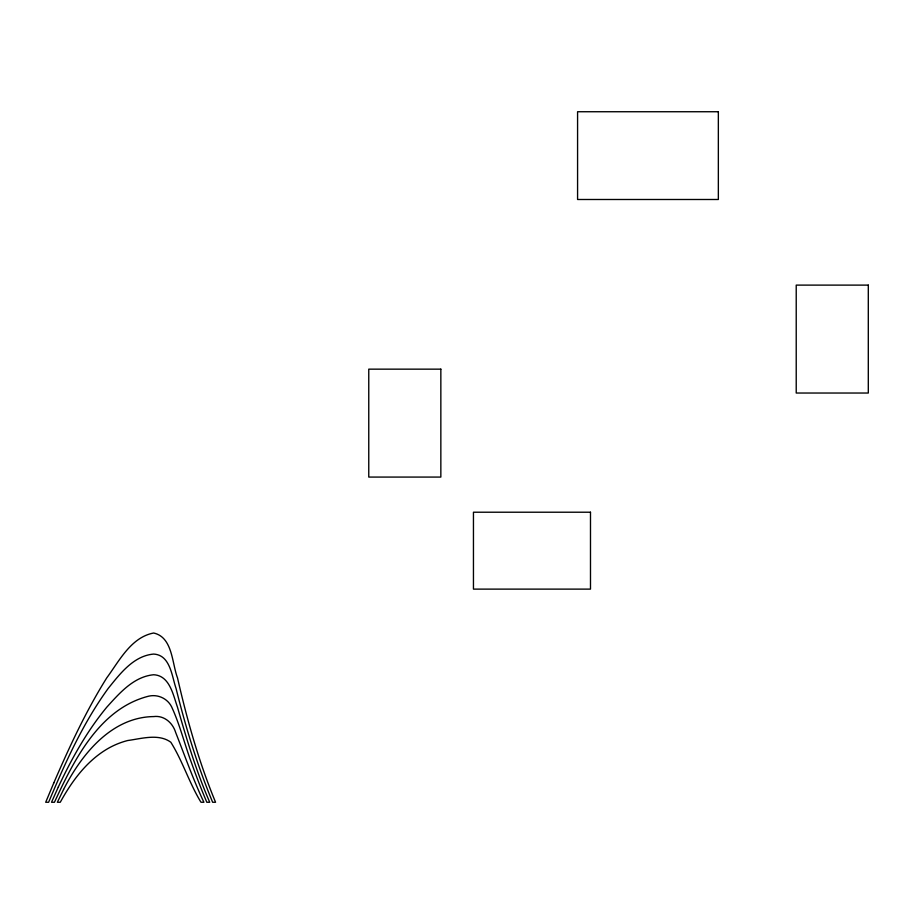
<?xml version="1.0" encoding="UTF-8"?>
<svg xmlns="http://www.w3.org/2000/svg" width="914" height="914" viewBox="0 0 914 914"><rect width="100%" height="100%" fill="white"/><g stroke="black" fill="none" stroke-linecap="round" stroke-linejoin="round"><path stroke-width="1.37" d="M53.812 782.887L45.7 802.264L48.613 802.264C65.18 762.756 82.945 723.237 108.206 688.425C119.974 673.869 133.455 655.841 153.632 654.07C170.37 654.972 171.809 676.166 176.048 688.425C185.633 727.144 197.344 765.384 212.642 802.264L215.567 802.264C198.944 762.116 187.176 720.186 177.51 677.891C171.878 663.061 172.712 637.161 153.632 633.014C131.045 637.309 119.243 660.936 106.744 677.891C85.927 711.183 69.373 746.909 53.812 782.887M58.29 787.068L51.527 802.264L54.44 802.264C74.023 759.957 99.637 708.441 148.833 696.137C158.693 693.932 168.862 699.256 172.472 708.738C180.355 726.322 184.879 745.184 191.643 763.213A696.365 696.365 0 0 0 206.815 802.264L209.729 802.264C196.361 771.519 186.673 739.392 177.487 707.208C173.134 695.04 169.787 675.503 153.632 674.749C133.695 676.646 119.368 693.28 106.767 707.208C86.841 731.314 71.543 758.86 58.29 787.068M63.58 789.456L57.354 802.264L60.267 802.264C72.206 780.545 87.744 759.477 109.943 747.435A79.598 79.598 0 0 1 127.64 740.534C141.373 738.706 158.705 733.302 170.827 742.248C182.697 761.191 189.289 783.104 200.989 802.264L203.902 802.264C193.197 779.539 184.845 755.832 175.671 732.491C172.746 722.86 164.143 715.194 153.632 716.576C111.177 717.147 81.266 754.804 63.58 789.456M718.347 111.737L577.579 111.737L577.579 199.492L718.347 199.492L718.347 111.737M868.3 285.111L796.22 285.111L796.22 393.031L868.3 393.031L868.3 285.111M440.845 369.153L368.765 369.153L368.765 477.074L440.845 477.074L440.845 369.153M590.49 512.217L473.452 512.217L473.452 589.119L590.49 589.119L590.49 512.217"/></g></svg>
